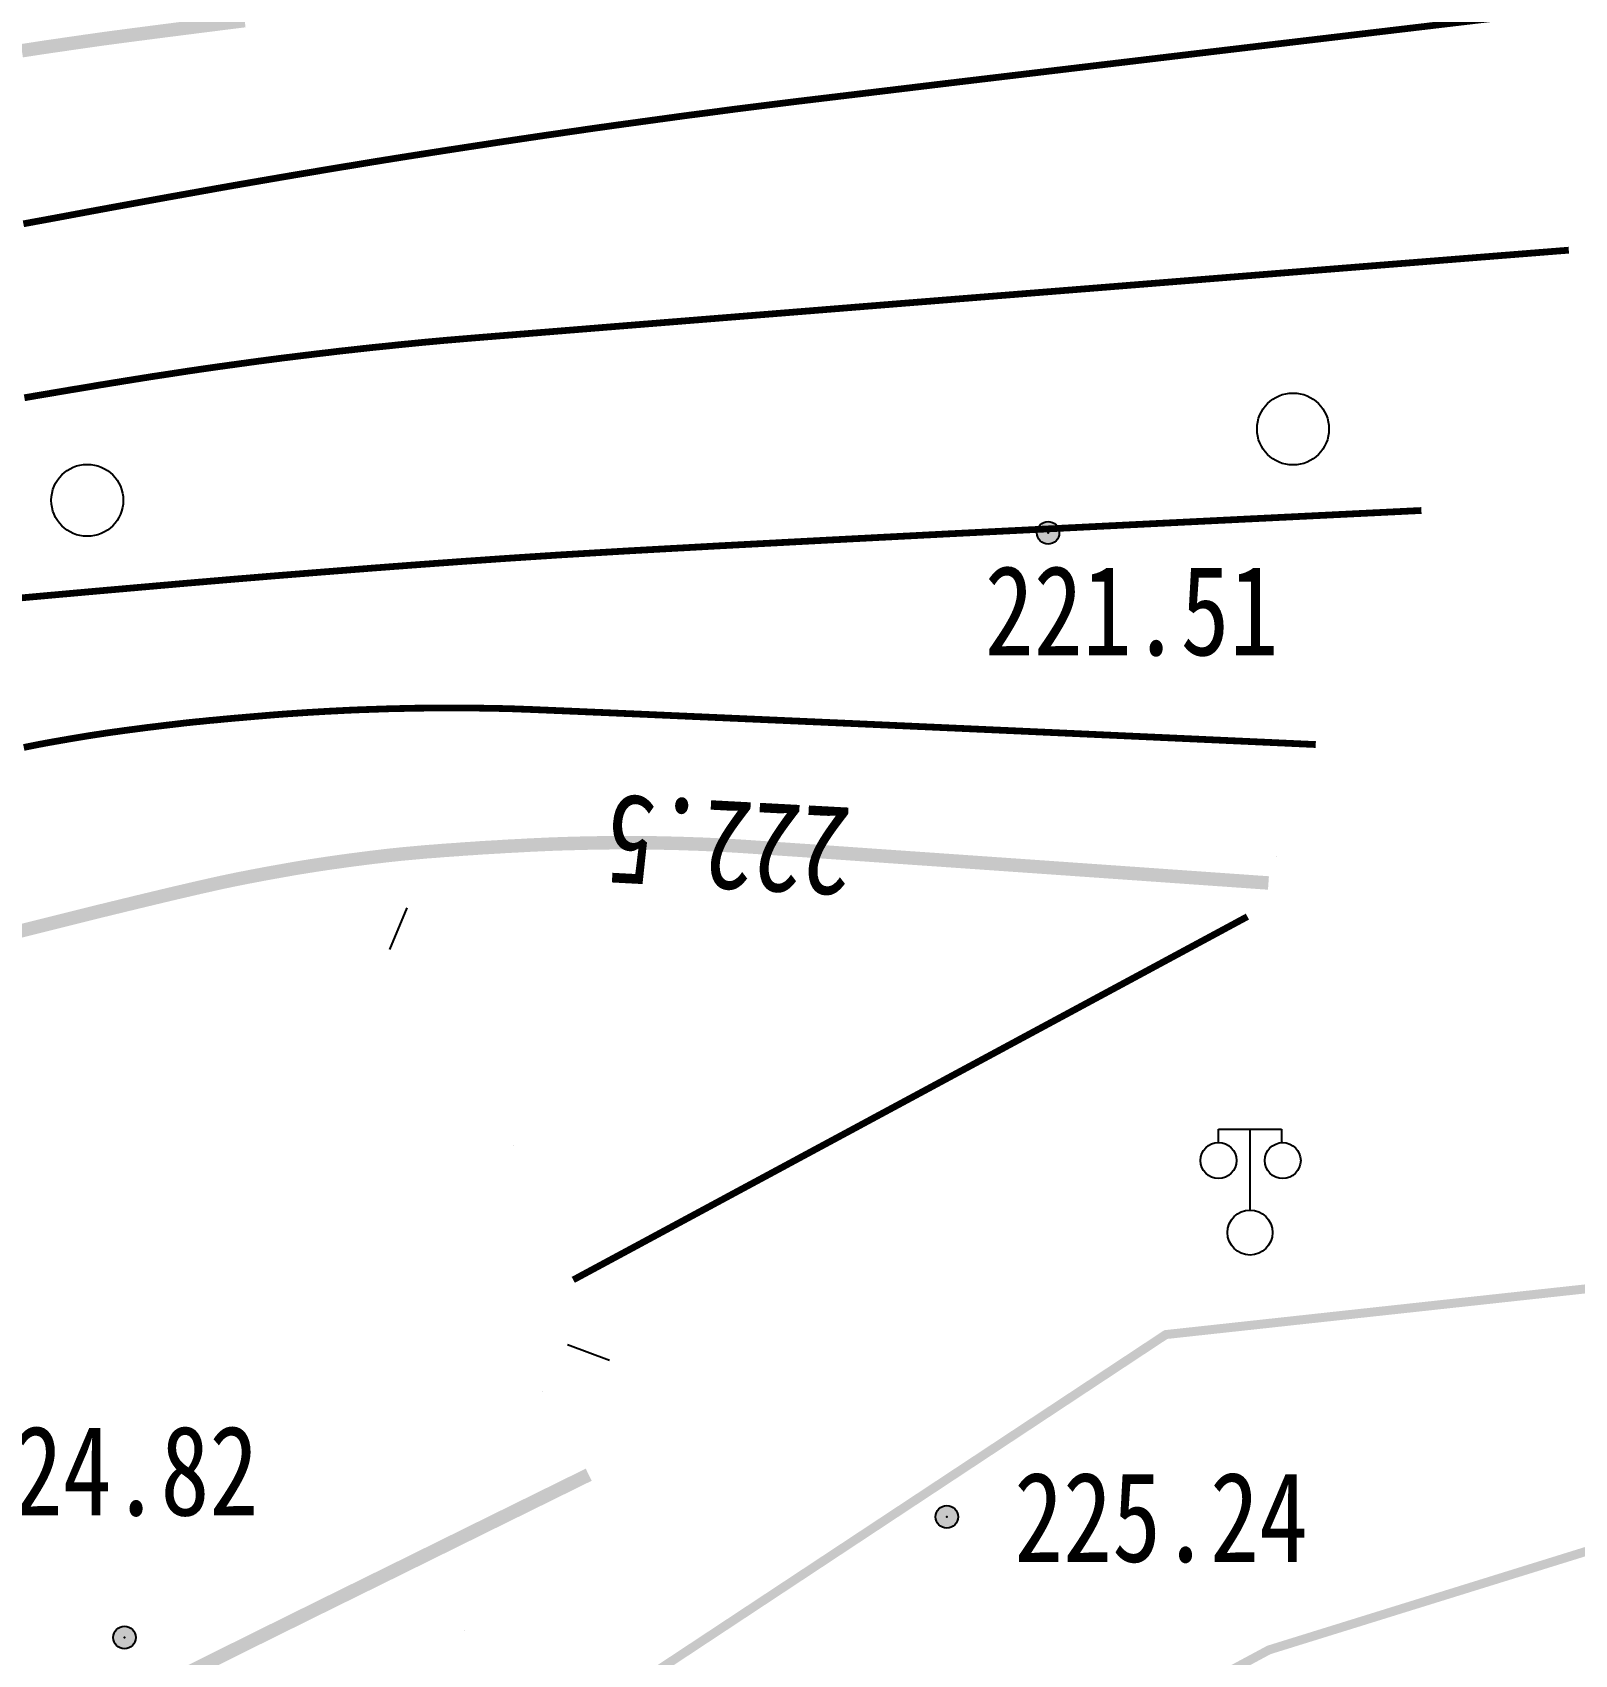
# Model space of a CAD drawing. Extents: x 36524600 to 36525730, y 2746759 to 2747713.
# Drawn here: x 36525126.11 to 36525143.26, y 2747352.33 to 2747370.36 of the extents above; entities that cross this region are included whole.
import ezdxf
from ezdxf.enums import TextEntityAlignment as Align

# ---------------------------------------------------------------- set-up
doc = ezdxf.new("R2010")
doc.units = 0
doc.header["$LTSCALE"] = 1000
doc.header["$MEASUREMENT"] = 0
doc.linetypes.add('X3', pattern=[5, 4, -1])
for name, color, linetype in [('DGX', 251, 'Continuous'), ('DLDW', 11, 'Continuous'), ('DLSS', 4, 'Continuous'), ('DMTZ', 3, 'Continuous'), ('GCD', 252, 'Continuous'), ('JMD', 6, 'Continuous'), ('PP-DX-PT', 251, 'Continuous'), ('ZBTZ', 3, 'Continuous')]:
    doc.layers.add(name, color=color, linetype=linetype)
doc.styles.add('正等线体', font='宋体.shx', dxfattribs={"bigfont": '@@gbcbig.shx'})
doc.linetypes.add('10421', pattern='A,2,[150,AAA.SHX,S=0.5,R=0,X=0,Y=0.5],1e-11', length=2)
doc.linetypes.add('1161', pattern='A,0,[149,AAA.SHX,S=0.15,R=0,X=0,Y=0],-1.6', length=1.6)

# ---------------------------------------------------------------- blocks, each defined once
blk = doc.blocks.new('gc326')
blk.add_circle((0, 0), 0.8)
blk = doc.blocks.new('gc097')
for p, q in [((-0.7, 2.001), (-0.7, 2.301)), ((-0.7, 2.301), (0.7, 2.299)), ((0, 0.5), (0, 2.3)), ((0.7, 2.299), (0.7, 1.999))]:
    blk.add_line(p, q)
for centre, radius in [((-0.7, 1.601), 0.4), ((0.727, 1.6), 0.4), ((0, 0), 0.5)]:
    blk.add_circle(centre, radius)
blk = doc.blocks.new('gc200')
h = blk.add_hatch(color=256)
edge = h.paths.add_edge_path()
edge.add_arc((0, 0), 0.25, 0, 360)
blk.add_circle((0, 0), 0.25)
blk = doc.blocks.new('dxt')
at = {"layer": 'DGX', "color": 253, "linetype": 'Continuous', "flags": 128}
for points, const_width in [([(36525128.466, 2747370.495), (36525127.967, 2747370.432), (36525127.544, 2747370.378), (36525127.197, 2747370.333), (36525126.925, 2747370.297), (36525126.69, 2747370.264), (36525126.456, 2747370.23), (36525126.222, 2747370.196), (36525125.988, 2747370.16)], 0.15), ([(36525143.006, 2747370.598), (36525140.882, 2747370.346), (36525139.045, 2747370.128), (36525137.495, 2747369.943), (36525136.23, 2747369.792), (36525135.252, 2747369.674), (36525134.56, 2747369.591), (36525134.154, 2747369.54), (36525133.891, 2747369.507), (36525133.629, 2747369.472), (36525133.366, 2747369.438), (36525133.104, 2747369.402), (36525132.842, 2747369.366), (36525132.579, 2747369.33), (36525132.317, 2747369.293), (36525132.055, 2747369.255), (36525131.793, 2747369.217), (36525131.531, 2747369.178), (36525131.269, 2747369.139), (36525131.008, 2747369.099), (36525130.746, 2747369.059), (36525130.484, 2747369.018), (36525130.223, 2747368.977), (36525129.961, 2747368.935), (36525129.7, 2747368.892), (36525129.439, 2747368.849), (36525129.178, 2747368.805), (36525128.917, 2747368.761), (36525128.656, 2747368.716), (36525128.395, 2747368.671), (36525128.134, 2747368.625), (36525127.873, 2747368.578), (36525127.604, 2747368.53), (36525127.318, 2747368.478), (36525127.015, 2747368.423), (36525126.696, 2747368.364), (36525126.359, 2747368.301), (36525126.005, 2747368.236)], 0.075), ([(36525143.191, 2747367.943), (36525140.378, 2747367.719), (36525137.923, 2747367.522), (36525135.826, 2747367.355), (36525134.086, 2747367.215), (36525132.704, 2747367.104), (36525131.679, 2747367.021), (36525131.012, 2747366.967), (36525130.702, 2747366.941), (36525130.571, 2747366.929), (36525130.44, 2747366.917), (36525130.31, 2747366.904), (36525130.179, 2747366.891), (36525130.048, 2747366.877), (36525129.917, 2747366.864), (36525129.787, 2747366.85), (36525129.656, 2747366.835), (36525129.525, 2747366.821), (36525129.395, 2747366.805), (36525129.264, 2747366.79), (36525129.134, 2747366.774), (36525129.004, 2747366.758), (36525128.873, 2747366.742), (36525128.743, 2747366.725), (36525128.613, 2747366.708), (36525128.482, 2747366.69), (36525128.352, 2747366.672), (36525128.222, 2747366.654), (36525128.092, 2747366.636), (36525127.962, 2747366.617), (36525127.832, 2747366.598), (36525127.702, 2747366.578), (36525127.572, 2747366.558), (36525127.439, 2747366.538), (36525127.301, 2747366.516), (36525127.158, 2747366.493), (36525127.01, 2747366.469), (36525126.856, 2747366.444), (36525126.696, 2747366.417), (36525126.532, 2747366.39), (36525126.362, 2747366.361), (36525126.189, 2747366.332), (36525126.016, 2747366.302)], 0.075), ([(36525141.552, 2747365.049), (36525139.595, 2747364.953), (36525137.834, 2747364.866), (36525136.269, 2747364.788), (36525134.9, 2747364.717), (36525133.727, 2747364.655), (36525132.75, 2747364.601), (36525131.97, 2747364.555), (36525131.385, 2747364.517), (36525130.894, 2747364.483), (36525130.398, 2747364.447), (36525129.894, 2747364.409), (36525129.384, 2747364.369), (36525128.867, 2747364.328), (36525128.344, 2747364.285), (36525127.814, 2747364.24), (36525127.278, 2747364.193), (36525126.766, 2747364.148), (36525126.309, 2747364.107), (36525125.909, 2747364.071)], 0.075), ([(36525126.009, 2747362.415), (36525126.1, 2747362.433), (36525126.191, 2747362.451), (36525126.282, 2747362.468), (36525126.373, 2747362.484), (36525126.465, 2747362.5), (36525126.556, 2747362.516), (36525126.647, 2747362.531), (36525126.739, 2747362.546), (36525126.83, 2747362.56), (36525126.922, 2747362.574), (36525127.014, 2747362.587), (36525127.106, 2747362.6), (36525127.197, 2747362.612), (36525127.289, 2747362.624), (36525127.379, 2747362.636), (36525127.464, 2747362.646), (36525127.544, 2747362.656), (36525127.619, 2747362.665), (36525127.689, 2747362.673), (36525127.755, 2747362.681), (36525127.815, 2747362.688), (36525127.871, 2747362.694), (36525127.929, 2747362.7), (36525127.995, 2747362.706), (36525128.068, 2747362.714), (36525128.151, 2747362.721), (36525128.241, 2747362.73), (36525128.34, 2747362.739), (36525128.446, 2747362.748), (36525128.561, 2747362.758), (36525128.681, 2747362.768), (36525128.8, 2747362.778), (36525128.919, 2747362.787), (36525129.038, 2747362.795), (36525129.158, 2747362.803), (36525129.277, 2747362.81), (36525129.396, 2747362.817), (36525129.516, 2747362.823), (36525129.635, 2747362.829), (36525129.754, 2747362.834), (36525129.874, 2747362.838), (36525129.993, 2747362.842), (36525130.113, 2747362.846), (36525130.232, 2747362.848), (36525130.352, 2747362.851), (36525130.471, 2747362.852), (36525130.591, 2747362.853), (36525130.711, 2747362.854), (36525130.83, 2747362.854), (36525130.95, 2747362.853), (36525131.069, 2747362.852), (36525131.189, 2747362.85), (36525131.308, 2747362.848), (36525131.428, 2747362.845), (36525131.672, 2747362.836), (36525132.166, 2747362.815), (36525132.91, 2747362.783), (36525133.904, 2747362.739), (36525135.148, 2747362.684), (36525136.641, 2747362.617), (36525138.384, 2747362.538), (36525140.377, 2747362.447)], 0.075), ([(36525139.851, 2747360.908), (36525138.514, 2747361.002), (36525137.344, 2747361.084), (36525136.34, 2747361.154), (36525135.503, 2747361.212), (36525134.832, 2747361.259), (36525134.328, 2747361.293), (36525133.99, 2747361.316), (36525133.819, 2747361.326), (36525133.731, 2747361.331), (36525133.642, 2747361.335), (36525133.554, 2747361.339), (36525133.466, 2747361.342), (36525133.377, 2747361.345), (36525133.289, 2747361.348), (36525133.201, 2747361.35), (36525133.113, 2747361.352), (36525133.024, 2747361.354), (36525132.936, 2747361.355), (36525132.848, 2747361.356), (36525132.759, 2747361.356), (36525132.671, 2747361.356), (36525132.583, 2747361.356), (36525132.494, 2747361.355), (36525132.406, 2747361.354), (36525132.318, 2747361.352), (36525132.229, 2747361.351), (36525132.141, 2747361.348), (36525132.053, 2747361.346), (36525131.964, 2747361.343), (36525131.876, 2747361.34), (36525131.788, 2747361.336), (36525131.7, 2747361.332), (36525131.613, 2747361.328), (36525131.529, 2747361.323), (36525131.448, 2747361.319), (36525131.369, 2747361.315), (36525131.293, 2747361.31), (36525131.221, 2747361.306), (36525131.151, 2747361.302), (36525131.083, 2747361.298), (36525131.018, 2747361.293), (36525130.954, 2747361.289), (36525130.892, 2747361.285), (36525130.83, 2747361.28), (36525130.771, 2747361.276), (36525130.712, 2747361.272), (36525130.655, 2747361.268), (36525130.599, 2747361.263), (36525130.544, 2747361.259), (36525130.488, 2747361.255), (36525130.433, 2747361.25), (36525130.378, 2747361.245), (36525130.323, 2747361.24), (36525130.267, 2747361.235), (36525130.212, 2747361.23), (36525130.157, 2747361.224), (36525130.098, 2747361.218), (36525130.033, 2747361.211), (36525129.961, 2747361.202), (36525129.882, 2747361.193), (36525129.796, 2747361.182), (36525129.703, 2747361.17), (36525129.603, 2747361.157), (36525129.497, 2747361.142), (36525129.384, 2747361.126), (36525129.264, 2747361.108), (36525129.137, 2747361.088), (36525129.004, 2747361.066), (36525128.864, 2747361.041), (36525128.718, 2747361.015), (36525128.564, 2747360.986), (36525128.404, 2747360.955), (36525128.211, 2747360.915), (36525127.957, 2747360.858), (36525127.643, 2747360.785), (36525127.268, 2747360.695), (36525126.832, 2747360.589), (36525126.336, 2747360.465), (36525125.78, 2747360.326)], 0.15), ([(36525139.617, 2747360.534), (36525132.12, 2747356.496)], 0.075), ([(36525132.292, 2747354.33), (36525131.155, 2747353.77), (36525130.152, 2747353.275), (36525129.283, 2747352.847), (36525128.549, 2747352.484), (36525127.949, 2747352.186), (36525127.483, 2747351.955), (36525127.153, 2747351.789), (36525126.956, 2747351.689), (36525126.831, 2747351.624), (36525126.714, 2747351.563), (36525126.606, 2747351.506), (36525126.506, 2747351.452), (36525126.413, 2747351.403), (36525126.329, 2747351.357), (36525126.254, 2747351.316), (36525126.186, 2747351.278), (36525126.106, 2747351.232), (36525125.991, 2747351.166)], 0.15)]:
    blk.add_lwpolyline(points, dxfattribs=dict(at, const_width=const_width))
at = {"layer": 'DLSS', "color": 253, "linetype": 'X3', "elevation": 221.141, "flags": 128}
blk.add_lwpolyline([(36525153.203, 2747356.44, 0.1, 0.1, 0), (36525144.043, 2747356.468, 0.1, 0.1, 0), (36525138.71, 2747355.888, 0.1, 0.1, 0), (36525130.187, 2747350.258, 0.1, 0.1, 0), (36525121.683, 2747341.954, 0.1, 0.1, 0), (36525119.44, 2747338.257, 0.1, 0.1, 0), (36525117.688, 2747327.923, 0.1, 0.1, 0), (36525119.602, 2747324.058, 0.1, 0.1, 0), (36525120.803, 2747322.81, 0.1, 0.1, 0)], format="xyseb", dxfattribs=at)
at = {"layer": 'DLSS', "color": 253, "linetype": 'Continuous', "elevation": 221.141, "flags": 128}
blk.add_lwpolyline([(36525150.977, 2747353.402, 0.1, 0.1, 0), (36525144.187, 2747353.727, 0.1, 0.1, 0), (36525139.856, 2747352.382, 0.1, 0.1, 0), (36525131.886, 2747348.096, 0.1, 0.1, 0), (36525123.809, 2747340.596, 0.1, 0.1, 0), (36525122.067, 2747337.356, 0.1, 0.1, 0), (36525120.539, 2747328.342, 0.1, 0.1, 0), (36525121.87, 2747325.654, 0.1, 0.1, 0), (36525122.778, 2747324.711, 0.1, 0.1, 0)], format="xyseb", dxfattribs=at)
at = {"layer": 'DMTZ', "color": 253, "linetype": '10421', "flags": 128}
for points, elevation in [([(36525139.616, 2747359.402, 0.00000222, 0.00000222, 0), (36525139.651, 2747359.955, 0.00000222, 0.00000222, 0), (36525139.845, 2747360.885, 0.00000222, 0.00000222, 0), (36525139.851, 2747360.908, 0.00000222, 0.00000222, 0), (36525139.883, 2747361.034, 0.00000222, 0.00000222, 0), (36525140.295, 2747362.268, 0.00000222, 0.00000222, 0), (36525141.143, 2747364.185, 0.00000222, 0.00000222, 0), (36525142.366, 2747366.801, 0.00000222, 0.00000222, 0), (36525142.418, 2747366.921, 0.00000222, 0.00000222, 0), (36525146.112, 2747371.805, 0.00000222, 0.00000222, 0), (36525148.698, 2747374.382, 0.00000222, 0.00000222, 0), (36525153.792, 2747379.088, 0.00000222, 0.00000222, 0), (36525155.301, 2747380.576, 0.00000222, 0.00000222, 0), (36525157.212, 2747382.551, 0.00000222, 0.00000222, 0), (36525160.785, 2747384.576, 0.00000222, 0.00000222, 0), (36525162.731, 2747385.12, 0.00000222, 0.00000222, 0), (36525164.688, 2747385.237, 0.00000222, 0.00000222, 0), (36525166.445, 2747384.402, 0.00000222, 0.00000222, 0), (36525168.191, 2747383.068, 0.00000222, 0.00000222, 0), (36525169.382, 2747381.327, 0.00000222, 0.00000222, 0), (36525170.113, 2747379.489, 0.00000222, 0.00000222, 0), (36525170.243, 2747377.418, 0.00000222, 0.00000222, 0), (36525169.241, 2747373.593, 0.00000222, 0.00000222, 0), (36525168.784, 2747372.152, 0.00000222, 0.00000222, 0)], 221.015), ([(36525116.855, 2747328.244, 0.00000224, 0.00000224, 0), (36525117.472, 2747336.82, 0.00000224, 0.00000224, 0), (36525125.095, 2747346.404, 0.00000224, 0.00000224, 0), (36525134.477, 2747356.397, 0.00000223, 0.00000223, 0), (36525145.539, 2747362.864, 0.00000223, 0.00000223, 0)], 240.77)]:
    blk.add_lwpolyline(points, format="xyseb", dxfattribs=dict(at, elevation=elevation))
at = {"layer": 'JMD', "color": 253, "linetype": 'Continuous'}
for p, q in [((36525130.269, 2747360.632, 237.203), (36525130.078, 2747360.17, 237.203)), ((36525132.522, 2747355.598, 237.203), (36525132.054, 2747355.773, 237.203))]:
    blk.add_line(p, q, dxfattribs=at)
at = {"layer": 'JMD', "color": 253, "linetype": 'Continuous', "const_width": 0.00000224, "elevation": 237.203, "flags": 128}
blk.add_lwpolyline([(36525123.152, 2747357.908), (36525130.269, 2747360.632), (36525132.522, 2747355.598), (36525125.576, 2747352.362)], close=True, dxfattribs=at)
at = {"layer": 'PP-DX-PT', "color": 253, "linetype": 'Continuous'}
for p in [(36525137.4, 2747364.8, 221.51), (36525136.274, 2747353.861, 225.24), (36525127.13, 2747352.52, 224.82)]:
    blk.add_point(p, dxfattribs=at)
at = {"layer": 'PP-DX-PT', "color": 253}
for p in [(36525137.4, 2747364.8, 221.511), (36525136.274, 2747353.861, 225.24), (36525127.13, 2747352.52, 224.818)]:
    blk.add_point(p, dxfattribs=at)
at = {"layer": 'ZBTZ', "color": 253, "linetype": '1161', "elevation": 224.024, "flags": 128}
blk.add_lwpolyline([(36525145.021, 2747370.362, 0.00000222, 0.00000222, 0), (36525143.499, 2747370.317, 0.00000222, 0.00000222, 0), (36525141.728, 2747370.899, 0.00000222, 0.00000222, 0), (36525139.084, 2747370.994, 0.00000222, 0.00000222, 0), (36525126.699, 2747370.236, 0.00000222, 0.00000222, 0), (36525123.052, 2747369.454, 0.00000222, 0.00000222, 0), (36525120.086, 2747368.001, 0.00000222, 0.00000222, 0), (36525119.415, 2747366.645, 0.00000222, 0.00000222, 0), (36525120.196, 2747364.323, 0.00000222, 0.00000222, 0), (36525121.169, 2747358.555, 0.00000222, 0.00000222, 0), (36525122.564, 2747356.979, 0.00000222, 0.00000222, 0), (36525122.596, 2747355.517, 0.00000222, 0.00000222, 0), (36525123.35, 2747354.654, 0.00000222, 0.00000222, 0), (36525123.59, 2747353.938, 0.00000222, 0.00000222, 0), (36525123.755, 2747353.185, 0.00000222, 0.00000222, 0), (36525121.672, 2747352.126, 0.00000222, 0.00000222, 0), (36525119.363, 2747350.176, 0.00000222, 0.00000222, 0), (36525111.436, 2747340.154, 0.00000222, 0.00000222, 0), (36525110.024, 2747338.989, 0.00000222, 0.00000222, 0), (36525107.714, 2747338.529, 0.00000222, 0.00000222, 0), (36525101.631, 2747340.462, 0.00000222, 0.00000222, 0), (36525100.193, 2747341.539, 0.00000222, 0.00000222, 0), (36525098.012, 2747344.606, 0.00000222, 0.00000222, 0), (36525097.466, 2747344.93, 0.00000222, 0.00000222, 0), (36525096.266, 2747344.979, 0.00000222, 0.00000222, 0), (36525094.253, 2747343.459, 0.00000222, 0.00000222, 0), (36525091.337, 2747339.775, 0.00000222, 0.00000222, 0), (36525089.52, 2747334.844, 0.00000222, 0.00000222, 0), (36525088.173, 2747332.382, 0.00000222, 0.00000222, 0), (36525086.64, 2747330.777, 0.00000222, 0.00000222, 0), (36525083.779, 2747328.68, 0.00000222, 0.00000222, 0), (36525075.84, 2747315.616, 0.00000222, 0.00000222, 0)], format="xyseb", dxfattribs=at)
at = {"layer": 'DLDW', "color": 253, "linetype": 'Continuous', "xscale": 0.5, "yscale": 0.5, "zscale": 0.5}
blk.add_blockref('gc097', (36525139.646, 2747357.022, 224.052), dxfattribs=at)
at = {"layer": 'GCD', "color": 253, "linetype": 'Continuous'}
ref = blk.add_blockref('gc200', (36525137.4, 2747364.8, 221.511), dxfattribs=dict(at, xscale=0.5, yscale=0.5, zscale=0.5))
ref.add_attrib('height', '221.51', dxfattribs={"linetype": 'Continuous', "height": 1, "style": '正等线体', "width": 0.8}).set_placement((36525136.697, 2747363.939, 221.511), align=Align.MIDDLE_LEFT)
ref = blk.add_blockref('gc200', (36525127.13, 2747352.52, 224.818), dxfattribs=dict(at, xscale=0.5, yscale=0.5, zscale=0.5))
ref.add_attrib('height', '224.82', dxfattribs={"linetype": 'Continuous', "height": 1, "style": '正等线体', "width": 0.8}).set_placement((36525125.353, 2747354.377, 224.818), align=Align.MIDDLE_LEFT)
ref = blk.add_blockref('gc200', (36525136.274, 2747353.861, 225.24), dxfattribs=dict(at, xscale=0.5, yscale=0.5, zscale=0.5))
ref.add_attrib('height', '225.24', dxfattribs={"linetype": 'Continuous', "height": 1, "style": '正等线体', "width": 0.8}).set_placement((36525137.024, 2747353.861, 225.24), align=Align.MIDDLE_LEFT)
at = {"layer": 'ZBTZ', "color": 253, "linetype": 'Continuous', "xscale": 0.5, "yscale": 0.5}
for p in [(36525140.124, 2747365.955, 235.163), (36525126.715, 2747365.162, 239.047)]:
    blk.add_blockref('gc326', p, dxfattribs=at)
at = {"layer": 'DGX', "color": 253, "linetype": 'Continuous', "style": '正等线体', "width": 0.8}
blk.add_text('222.5', height=1, rotation=176.9417, dxfattribs=at).set_placement((36525133.847, 2747361.325, 222.5), align=Align.MIDDLE)

msp = doc.modelspace()

# ---------------------------------------------------------------- block references
msp.add_blockref('dxt', (0, 0))

doc.saveas('drawing.dxf')
